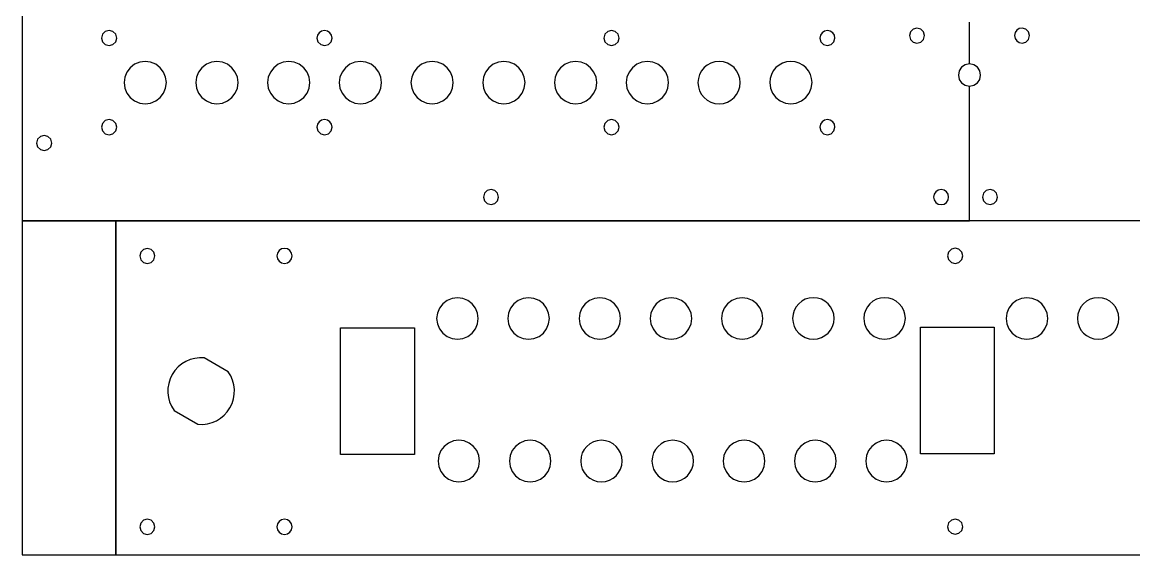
# Model space of a CAD drawing. Extents: x -508 to 508, y -20 to 420.
# Drawn here: x -500 to -183.2, y 0 to 151.8 of the extents above; entities that cross this region are included whole.
import ezdxf

# ---------------------------------------------------------------- set-up
doc = ezdxf.new("R2010")
doc.units = 0

msp = doc.modelspace()

# ---------------------------------------------------------------- linework, layer by layer
at = {"layer": 'Body (To reuse)'}
for p, q in [((-499.99837, 219.707104), (-499.99837, 95.250171)), ((-476.3129, 149.189935), (-477.103148, 148.399687)), ((-475.233401, 149.479186), (-476.3129, 149.189935)), ((-474.153903, 149.189935), (-475.233401, 149.479186)), ((-473.363655, 148.399687), (-474.153903, 149.189935)), ((-414.669358, 149.309521), (-415.35562, 148.84683)), ((-413.828979, 149.479185), (-414.669358, 149.309521)), ((-412.9886, 149.309521), (-413.828979, 149.479185)), ((-412.302337, 148.84683), (-412.9886, 149.309521)), ((-333.12058, 149.189935), (-333.910828, 148.399687)), ((-332.041082, 149.479186), (-333.12058, 149.189935)), ((-330.961583, 149.189935), (-332.041082, 149.479186)), ((-330.171335, 148.399687), (-330.961583, 149.189935)), ((-271.350038, 149.309521), (-272.036301, 148.84683)), ((-270.509659, 149.479186), (-271.350038, 149.309521)), ((-269.66928, 149.309521), (-270.509659, 149.479186)), ((-268.983018, 148.84683), (-269.66928, 149.309521)), ((-246.851843, 149.112856), (-247.144915, 148.034388)), ((-246.058802, 149.900301), (-246.851843, 149.112856)), ((-244.978286, 150.185727), (-246.058802, 149.900301)), ((-243.899819, 149.892656), (-244.978286, 150.185727)), ((-243.112374, 149.099615), (-243.899819, 149.892656)), ((-242.826947, 148.019099), (-243.112374, 149.099615)), ((-229.999711, 139.963649), (-229.999711, 151.836632)), ((-229.999621, 139.96364), (-229.999621, 151.836537)), ((-216.538283, 149.554694), (-217.000968, 148.868428)), ((-215.852024, 150.017391), (-216.538283, 149.554694)), ((-215.011646, 150.187062), (-215.852024, 150.017391)), ((-213.932145, 149.897821), (-215.011646, 150.187062)), ((-215.011646, 150.187062), (-215.011646, 150.187062)), ((-213.141891, 149.107579), (-213.932145, 149.897821)), ((-212.852631, 148.028083), (-213.141891, 149.107579)), ((-477.103148, 148.399687), (-477.392399, 147.320189)), ((-477.392399, 147.320189), (-477.103148, 146.24069)), ((-477.103148, 146.24069), (-476.3129, 145.450442)), ((-474.153903, 145.450442), (-473.363655, 146.24069)), ((-473.074404, 147.320189), (-473.363655, 148.399687)), ((-473.363655, 146.24069), (-473.074404, 147.320189)), ((-473.074404, 147.320189), (-473.074404, 147.320189)), ((-415.818311, 148.160568), (-415.987976, 147.320189)), ((-415.987976, 147.320189), (-415.698725, 146.24069)), ((-415.35562, 148.84683), (-415.818311, 148.160568)), ((-415.698725, 146.24069), (-414.908477, 145.450442)), ((-412.74948, 145.450442), (-411.959232, 146.24069)), ((-411.839646, 148.160568), (-412.302337, 148.84683)), ((-411.959232, 146.24069), (-411.669981, 147.320189)), ((-411.669981, 147.320189), (-411.839646, 148.160568)), ((-411.669981, 147.320189), (-411.669981, 147.320189)), ((-333.910828, 148.399687), (-334.200079, 147.320189)), ((-334.200079, 147.320189), (-333.910828, 146.24069)), ((-333.910828, 146.24069), (-333.12058, 145.450442)), ((-330.961583, 145.450442), (-330.171335, 146.24069)), ((-329.882084, 147.320189), (-330.171335, 148.399687)), ((-330.171335, 146.24069), (-329.882084, 147.320189)), ((-329.882084, 147.320189), (-329.882084, 147.320189)), ((-272.498992, 148.160568), (-272.668656, 147.320189)), ((-272.668656, 147.320189), (-272.379406, 146.24069)), ((-272.036301, 148.84683), (-272.498992, 148.160568)), ((-272.379406, 146.24069), (-271.589158, 145.450442)), ((-269.430161, 145.450442), (-268.639913, 146.24069)), ((-268.520327, 148.160568), (-268.983018, 148.84683)), ((-268.639913, 146.24069), (-268.350662, 147.320189)), ((-268.350662, 147.320189), (-268.520327, 148.160568)), ((-268.350662, 147.320189), (-268.350662, 147.320189)), ((-247.144915, 148.034388), (-246.859488, 146.953872)), ((-246.859488, 146.953872), (-246.072043, 146.160831)), ((-246.072043, 146.160831), (-244.993575, 145.86776)), ((-244.993575, 145.86776), (-243.913059, 146.153187)), ((-244.993575, 145.86776), (-244.993575, 145.86776)), ((-243.913059, 146.153187), (-243.120018, 146.940632)), ((-243.120018, 146.940632), (-242.826947, 148.019099)), ((-217.000968, 148.868428), (-217.170626, 148.028047)), ((-217.170626, 148.028047), (-217.000954, 147.187669)), ((-217.000954, 147.187669), (-216.538257, 146.501411)), ((-216.538257, 146.501411), (-215.851991, 146.038725)), ((-215.851991, 146.038725), (-215.01161, 145.869068)), ((-215.01161, 145.869068), (-213.932114, 146.158328)), ((-213.932114, 146.158328), (-213.141873, 146.948582)), ((-213.141873, 146.948582), (-212.852631, 148.028083)), ((-476.3129, 145.450442), (-475.233401, 145.161191)), ((-475.233401, 145.161191), (-474.153903, 145.450442)), ((-414.908477, 145.450442), (-413.828979, 145.161191)), ((-413.828979, 145.161191), (-412.74948, 145.450442)), ((-333.12058, 145.450442), (-332.041082, 145.161191)), ((-332.041082, 145.161191), (-330.961583, 145.450442)), ((-271.589158, 145.450442), (-270.509659, 145.161191)), ((-270.509659, 145.161191), (-269.430161, 145.450442)), ((-467.96266, 139.844496), (-469.221362, 138.876663)), ((-466.495142, 140.450647), (-467.96266, 139.844496)), ((-464.946414, 140.652697), (-466.495142, 140.450647)), ((-463.397687, 140.450647), (-464.946414, 140.652697)), ((-461.930168, 139.844496), (-463.397687, 140.450647)), ((-460.671467, 138.876663), (-461.930168, 139.844496)), ((-447.515686, 139.844496), (-448.774387, 138.876663)), ((-446.048167, 140.450647), (-447.515686, 139.844496)), ((-444.49944, 140.652697), (-446.048167, 140.450647)), ((-442.950713, 140.450647), (-444.49944, 140.652697)), ((-441.483194, 139.844496), (-442.950713, 140.450647)), ((-440.224493, 138.876663), (-441.483194, 139.844496)), ((-427.068712, 139.844496), (-428.327413, 138.876663)), ((-425.601193, 140.450647), (-427.068712, 139.844496)), ((-424.052466, 140.652697), (-425.601193, 140.450647)), ((-422.503738, 140.450647), (-424.052466, 140.652697)), ((-421.03622, 139.844496), (-422.503738, 140.450647)), ((-419.777518, 138.876663), (-421.03622, 139.844496)), ((-406.621738, 139.844496), (-407.880439, 138.876663)), ((-405.154219, 140.450647), (-406.621738, 139.844496)), ((-403.605492, 140.652697), (-405.154219, 140.450647)), ((-402.056764, 140.450647), (-403.605492, 140.652697)), ((-400.589245, 139.844496), (-402.056764, 140.450647)), ((-399.330544, 138.876663), (-400.589245, 139.844496)), ((-386.174763, 139.844496), (-387.433465, 138.876663)), ((-384.707245, 140.450647), (-386.174763, 139.844496)), ((-383.158517, 140.652697), (-384.707245, 140.450647)), ((-381.60979, 140.450647), (-383.158517, 140.652697)), ((-380.142271, 139.844496), (-381.60979, 140.450647)), ((-378.88357, 138.876663), (-380.142271, 139.844496)), ((-365.727789, 139.844496), (-366.98649, 138.876663)), ((-364.260271, 140.450647), (-365.727789, 139.844496)), ((-362.711543, 140.652697), (-364.260271, 140.450647)), ((-361.162816, 140.450647), (-362.711543, 140.652697)), ((-359.695297, 139.844496), (-361.162816, 140.450647)), ((-358.436596, 138.876663), (-359.695297, 139.844496)), ((-345.280815, 139.844496), (-346.539516, 138.876663)), ((-343.813296, 140.450647), (-345.280815, 139.844496)), ((-342.264569, 140.652697), (-343.813296, 140.450647)), ((-340.715841, 140.450647), (-342.264569, 140.652697)), ((-339.248323, 139.844496), (-340.715841, 140.450647)), ((-337.989621, 138.876663), (-339.248323, 139.844496)), ((-324.833841, 139.844496), (-326.092542, 138.876663)), ((-323.366322, 140.450647), (-324.833841, 139.844496)), ((-321.817595, 140.652697), (-323.366322, 140.450647)), ((-320.268867, 140.450647), (-321.817595, 140.652697)), ((-318.801348, 139.844496), (-320.268867, 140.450647)), ((-317.542647, 138.876663), (-318.801348, 139.844496)), ((-304.743444, 139.622441), (-305.636236, 138.88582)), ((-303.718738, 140.178633), (-304.743444, 139.622441)), ((-302.586378, 140.530137), (-303.718738, 140.178633)), ((-301.37062, 140.652696), (-302.586378, 140.530137)), ((-300.154863, 140.530137), (-301.37062, 140.652696)), ((-299.022502, 140.178633), (-300.154863, 140.530137)), ((-297.997797, 139.622441), (-299.022502, 140.178633)), ((-297.105004, 138.88582), (-297.997797, 139.622441)), ((-284.29647, 139.622442), (-285.189262, 138.885821)), ((-283.271764, 140.178633), (-284.29647, 139.622442)), ((-282.139404, 140.530138), (-283.271764, 140.178633)), ((-280.923646, 140.652696), (-282.139404, 140.530138)), ((-279.707889, 140.530138), (-280.923646, 140.652696)), ((-278.575528, 140.178633), (-279.707889, 140.530138)), ((-277.550822, 139.622442), (-278.575528, 140.178633)), ((-276.65803, 138.885821), (-277.550822, 139.622442)), ((-231.235563, 139.714142), (-232.244772, 139.033714)), ((-229.999711, 139.963649), (-231.235563, 139.714142)), ((-228.76386, 139.714142), (-229.999711, 139.963649)), ((-227.75465, 139.033714), (-228.76386, 139.714142)), ((-470.170706, 137.636451), (-470.770089, 136.194188)), ((-469.221362, 138.876663), (-470.170706, 137.636451)), ((-459.722123, 137.636451), (-460.671467, 138.876663)), ((-459.122739, 136.194188), (-459.722123, 137.636451)), ((-449.723732, 137.636451), (-450.323115, 136.194188)), ((-448.774387, 138.876663), (-449.723732, 137.636451)), ((-439.275148, 137.636451), (-440.224493, 138.876663)), ((-438.675765, 136.194188), (-439.275148, 137.636451)), ((-429.276757, 137.636451), (-429.876141, 136.194188)), ((-428.327413, 138.876663), (-429.276757, 137.636451)), ((-418.828174, 137.636451), (-419.777518, 138.876663)), ((-418.228791, 136.194188), (-418.828174, 137.636451)), ((-408.829783, 137.636451), (-409.429166, 136.194188)), ((-407.880439, 138.876663), (-408.829783, 137.636451)), ((-398.3812, 137.636451), (-399.330544, 138.876663)), ((-397.781817, 136.194188), (-398.3812, 137.636451)), ((-388.382809, 137.636451), (-388.982192, 136.194188)), ((-387.433465, 138.876663), (-388.382809, 137.636451)), ((-377.934226, 137.636451), (-378.88357, 138.876663)), ((-377.334842, 136.194188), (-377.934226, 137.636451)), ((-367.935835, 137.636451), (-368.535218, 136.194188)), ((-366.98649, 138.876663), (-367.935835, 137.636451)), ((-357.487251, 137.636451), (-358.436596, 138.876663)), ((-356.887868, 136.194188), (-357.487251, 137.636451)), ((-347.48886, 137.636451), (-348.088244, 136.194188)), ((-346.539516, 138.876663), (-347.48886, 137.636451)), ((-337.040277, 137.636451), (-337.989621, 138.876663)), ((-336.440894, 136.194188), (-337.040277, 137.636451)), ((-327.041886, 137.636451), (-327.641269, 136.194188)), ((-326.092542, 138.876663), (-327.041886, 137.636451)), ((-316.593303, 137.636451), (-317.542647, 138.876663)), ((-315.99392, 136.194188), (-316.593303, 137.636451)), ((-306.929049, 136.968323), (-307.280554, 135.835962)), ((-306.372858, 137.993028), (-306.929049, 136.968323)), ((-305.636236, 138.88582), (-306.372858, 137.993028)), ((-296.368383, 137.993028), (-297.105004, 138.88582)), ((-295.812191, 136.968323), (-296.368383, 137.993028)), ((-295.460687, 135.835962), (-295.812191, 136.968323)), ((-286.482075, 136.968323), (-286.83358, 135.835962)), ((-285.925883, 137.993028), (-286.482075, 136.968323)), ((-285.189262, 138.885821), (-285.925883, 137.993028)), ((-275.921409, 137.993028), (-276.65803, 138.885821)), ((-275.365217, 136.968323), (-275.921409, 137.993028)), ((-275.013713, 135.835962), (-275.365217, 136.968323)), ((-232.9252, 138.024504), (-233.174707, 136.788653)), ((-233.174707, 136.788653), (-232.9252, 135.552801)), ((-232.244772, 139.033714), (-232.9252, 138.024504)), ((-227.074223, 138.024504), (-227.75465, 139.033714)), ((-226.824716, 136.788653), (-227.074223, 138.024504)), ((-227.074223, 135.552801), (-226.824716, 136.788653)), ((-470.770089, 136.194188), (-470.978907, 134.620205)), ((-470.978907, 134.620205), (-470.770089, 133.046221)), ((-458.913922, 134.620205), (-459.122739, 136.194188)), ((-459.122739, 133.046221), (-458.913922, 134.620205)), ((-458.913922, 134.620205), (-458.913922, 134.620205)), ((-450.323115, 136.194188), (-450.531932, 134.620205)), ((-450.531932, 134.620205), (-450.323115, 133.046221)), ((-438.466948, 134.620205), (-438.675765, 136.194188)), ((-438.675765, 133.046221), (-438.466948, 134.620205)), ((-438.466948, 134.620205), (-438.466948, 134.620205)), ((-429.876141, 136.194188), (-430.084958, 134.620205)), ((-430.084958, 134.620205), (-429.876141, 133.046221)), ((-418.019973, 134.620205), (-418.228791, 136.194188)), ((-418.228791, 133.046221), (-418.019973, 134.620205)), ((-418.019973, 134.620205), (-418.019973, 134.620205)), ((-409.429166, 136.194188), (-409.637984, 134.620205)), ((-409.637984, 134.620205), (-409.429166, 133.046221)), ((-397.572999, 134.620205), (-397.781817, 136.194188)), ((-397.781817, 133.046221), (-397.572999, 134.620205)), ((-397.572999, 134.620205), (-397.572999, 134.620205)), ((-388.982192, 136.194188), (-389.19101, 134.620205)), ((-389.19101, 134.620205), (-388.982192, 133.046221)), ((-377.126025, 134.620205), (-377.334842, 136.194188)), ((-377.334842, 133.046221), (-377.126025, 134.620205)), ((-377.126025, 134.620205), (-377.126025, 134.620205)), ((-368.535218, 136.194188), (-368.744035, 134.620205)), ((-368.744035, 134.620205), (-368.535218, 133.046221)), ((-356.679051, 134.620205), (-356.887868, 136.194188)), ((-356.887868, 133.046221), (-356.679051, 134.620205)), ((-356.679051, 134.620205), (-356.679051, 134.620205)), ((-348.088244, 136.194188), (-348.297061, 134.620205)), ((-348.297061, 134.620205), (-348.088244, 133.046221)), ((-336.232076, 134.620205), (-336.440894, 136.194188)), ((-336.440894, 133.046221), (-336.232076, 134.620205)), ((-336.232076, 134.620205), (-336.232076, 134.620205)), ((-327.641269, 136.194188), (-327.850087, 134.620205)), ((-327.850087, 134.620205), (-327.641269, 133.046221)), ((-315.785102, 134.620205), (-315.99392, 136.194188)), ((-315.99392, 133.046221), (-315.785102, 134.620205)), ((-315.785102, 134.620205), (-315.785102, 134.620205)), ((-307.280554, 135.835962), (-307.403113, 134.620205)), ((-307.403113, 134.620205), (-307.280554, 133.404447)), ((-307.280554, 133.404447), (-306.929049, 132.272087)), ((-295.812191, 132.272087), (-295.460687, 133.404447)), ((-295.338128, 134.620205), (-295.460687, 135.835962)), ((-295.460687, 133.404447), (-295.338128, 134.620205)), ((-295.338128, 134.620205), (-295.338128, 134.620205)), ((-286.83358, 135.835962), (-286.956138, 134.620205)), ((-286.956138, 134.620205), (-286.747321, 133.046221)), ((-275.099971, 133.046221), (-274.891154, 134.620205)), ((-274.891154, 134.620205), (-275.013713, 135.835962)), ((-274.891154, 134.620205), (-274.891154, 134.620205)), ((-232.9252, 135.552801), (-232.244772, 134.543592)), ((-232.244772, 134.543592), (-231.235563, 133.863164)), ((-231.235563, 133.863164), (-229.999711, 133.613657)), ((-229.999711, 133.613657), (-228.76386, 133.863164)), ((-229.999711, 95.250251), (-229.999711, 133.613657)), ((-229.999621, 95.250171), (-229.999621, 133.613648)), ((-228.76386, 133.863164), (-227.75465, 134.543592)), ((-227.75465, 134.543592), (-227.074223, 135.552801)), ((-470.770089, 133.046221), (-470.170706, 131.603958)), ((-470.170706, 131.603958), (-469.221362, 130.363746)), ((-469.221362, 130.363746), (-467.96266, 129.395913)), ((-461.930168, 129.395913), (-460.671467, 130.363746)), ((-460.671467, 130.363746), (-459.722123, 131.603958)), ((-459.722123, 131.603958), (-459.122739, 133.046221)), ((-450.323115, 133.046221), (-449.723732, 131.603958)), ((-449.723732, 131.603958), (-448.774387, 130.363746)), ((-448.774387, 130.363746), (-447.515686, 129.395913)), ((-441.483194, 129.395913), (-440.224493, 130.363746)), ((-440.224493, 130.363746), (-439.275148, 131.603958)), ((-439.275148, 131.603958), (-438.675765, 133.046221)), ((-429.876141, 133.046221), (-429.276757, 131.603958)), ((-429.276757, 131.603958), (-428.327413, 130.363746)), ((-428.327413, 130.363746), (-427.068712, 129.395913)), ((-421.03622, 129.395913), (-419.777518, 130.363746)), ((-419.777518, 130.363746), (-418.828174, 131.603958)), ((-418.828174, 131.603958), (-418.228791, 133.046221)), ((-409.429166, 133.046221), (-408.829783, 131.603958)), ((-408.829783, 131.603958), (-407.880439, 130.363746)), ((-407.880439, 130.363746), (-406.621738, 129.395913)), ((-400.589245, 129.395913), (-399.330544, 130.363746)), ((-399.330544, 130.363746), (-398.3812, 131.603958)), ((-398.3812, 131.603958), (-397.781817, 133.046221)), ((-388.982192, 133.046221), (-388.382809, 131.603958)), ((-388.382809, 131.603958), (-387.433465, 130.363746)), ((-387.433465, 130.363746), (-386.174763, 129.395913)), ((-380.142271, 129.395913), (-378.88357, 130.363746)), ((-378.88357, 130.363746), (-377.934226, 131.603958)), ((-377.934226, 131.603958), (-377.334842, 133.046221)), ((-368.535218, 133.046221), (-367.935835, 131.603958)), ((-367.935835, 131.603958), (-366.98649, 130.363746)), ((-366.98649, 130.363746), (-365.727789, 129.395913)), ((-359.695297, 129.395913), (-358.436596, 130.363746)), ((-358.436596, 130.363746), (-357.487251, 131.603958)), ((-357.487251, 131.603958), (-356.887868, 133.046221)), ((-348.088244, 133.046221), (-347.48886, 131.603958)), ((-347.48886, 131.603958), (-346.539516, 130.363746)), ((-346.539516, 130.363746), (-345.280815, 129.395913)), ((-339.248323, 129.395913), (-337.989621, 130.363746)), ((-337.989621, 130.363746), (-337.040277, 131.603958)), ((-337.040277, 131.603958), (-336.440894, 133.046221)), ((-327.641269, 133.046221), (-327.041886, 131.603958)), ((-327.041886, 131.603958), (-326.092542, 130.363746)), ((-326.092542, 130.363746), (-324.833841, 129.395913)), ((-318.801348, 129.395913), (-317.542647, 130.363746)), ((-317.542647, 130.363746), (-316.593303, 131.603958)), ((-316.593303, 131.603958), (-315.99392, 133.046221)), ((-306.929049, 132.272087), (-306.372858, 131.247381)), ((-306.372858, 131.247381), (-305.636236, 130.354589)), ((-305.636236, 130.354589), (-304.743444, 129.617968)), ((-297.997797, 129.617968), (-297.105004, 130.354589)), ((-297.105004, 130.354589), (-296.368383, 131.247381)), ((-296.368383, 131.247381), (-295.812191, 132.272087)), ((-286.747321, 133.046221), (-286.147938, 131.603958)), ((-286.147938, 131.603958), (-285.198593, 130.363746)), ((-285.198593, 130.363746), (-283.939892, 129.395913)), ((-277.9074, 129.395913), (-276.648699, 130.363746)), ((-276.648699, 130.363746), (-275.699354, 131.603958)), ((-275.699354, 131.603958), (-275.099971, 133.046221)), ((-467.96266, 129.395913), (-466.495142, 128.789762)), ((-466.495142, 128.789762), (-464.946414, 128.587712)), ((-464.946414, 128.587712), (-463.397687, 128.789762)), ((-463.397687, 128.789762), (-461.930168, 129.395913)), ((-447.515686, 129.395913), (-446.048167, 128.789762)), ((-446.048167, 128.789762), (-444.49944, 128.587712)), ((-444.49944, 128.587712), (-442.950713, 128.789762)), ((-442.950713, 128.789762), (-441.483194, 129.395913)), ((-427.068712, 129.395913), (-425.601193, 128.789762)), ((-425.601193, 128.789762), (-424.052466, 128.587712)), ((-424.052466, 128.587712), (-422.503738, 128.789762)), ((-422.503738, 128.789762), (-421.03622, 129.395913)), ((-406.621738, 129.395913), (-405.154219, 128.789762)), ((-405.154219, 128.789762), (-403.605492, 128.587712)), ((-403.605492, 128.587712), (-402.056764, 128.789762)), ((-402.056764, 128.789762), (-400.589245, 129.395913)), ((-386.174763, 129.395913), (-384.707245, 128.789762)), ((-384.707245, 128.789762), (-383.158517, 128.587712)), ((-383.158517, 128.587712), (-381.60979, 128.789762)), ((-381.60979, 128.789762), (-380.142271, 129.395913)), ((-365.727789, 129.395913), (-364.260271, 128.789762)), ((-364.260271, 128.789762), (-362.711543, 128.587712)), ((-362.711543, 128.587712), (-361.162816, 128.789762)), ((-361.162816, 128.789762), (-359.695297, 129.395913)), ((-345.280815, 129.395913), (-343.813296, 128.789762)), ((-343.813296, 128.789762), (-342.264569, 128.587712)), ((-342.264569, 128.587712), (-340.715841, 128.789762)), ((-340.715841, 128.789762), (-339.248323, 129.395913)), ((-324.833841, 129.395913), (-323.366322, 128.789762)), ((-323.366322, 128.789762), (-321.817595, 128.587712)), ((-321.817595, 128.587712), (-320.268867, 128.789762)), ((-320.268867, 128.789762), (-318.801348, 129.395913)), ((-304.743444, 129.617968), (-303.718738, 129.061776)), ((-303.718738, 129.061776), (-302.586378, 128.710272)), ((-302.586378, 128.710272), (-301.37062, 128.587713)), ((-301.37062, 128.587713), (-300.154863, 128.710272)), ((-300.154863, 128.710272), (-299.022502, 129.061776)), ((-299.022502, 129.061776), (-297.997797, 129.617968)), ((-283.939892, 129.395913), (-282.472374, 128.789762)), ((-282.472374, 128.789762), (-280.923646, 128.587712)), ((-280.923646, 128.587712), (-279.374919, 128.789762)), ((-279.374919, 128.789762), (-277.9074, 129.395913)), ((-476.3129, 123.789967), (-477.103148, 122.999719)), ((-475.233401, 124.079218), (-476.3129, 123.789967)), ((-474.153903, 123.789967), (-475.233401, 124.079218)), ((-473.363655, 122.999719), (-474.153903, 123.789967)), ((-414.669358, 123.909553), (-415.35562, 123.446862)), ((-413.828979, 124.079217), (-414.669358, 123.909553)), ((-412.9886, 123.909553), (-413.828979, 124.079217)), ((-412.302337, 123.446862), (-412.9886, 123.909553)), ((-333.12058, 123.789967), (-333.910828, 122.999719)), ((-332.041082, 124.079218), (-333.12058, 123.789967)), ((-330.961583, 123.789967), (-332.041082, 124.079218)), ((-330.171335, 122.999719), (-330.961583, 123.789967)), ((-271.350038, 123.909553), (-272.036301, 123.446862)), ((-270.509659, 124.079218), (-271.350038, 123.909553)), ((-269.66928, 123.909553), (-270.509659, 124.079218)), ((-268.983018, 123.446862), (-269.66928, 123.909553)), ((-477.103148, 122.999719), (-477.392399, 121.920221)), ((-477.392399, 121.920221), (-477.103148, 120.840722)), ((-477.103148, 120.840722), (-476.3129, 120.050474)), ((-474.153903, 120.050474), (-473.363655, 120.840722)), ((-473.074404, 121.920221), (-473.363655, 122.999719)), ((-473.363655, 120.840722), (-473.074404, 121.920221)), ((-473.074404, 121.920221), (-473.074404, 121.920221)), ((-415.818311, 122.7606), (-415.987976, 121.920221)), ((-415.987976, 121.920221), (-415.698725, 120.840722)), ((-415.35562, 123.446862), (-415.818311, 122.7606)), ((-415.698725, 120.840722), (-414.908477, 120.050474)), ((-412.74948, 120.050474), (-411.959232, 120.840722)), ((-411.839646, 122.7606), (-412.302337, 123.446862)), ((-411.959232, 120.840722), (-411.669981, 121.920221)), ((-411.669981, 121.920221), (-411.839646, 122.7606)), ((-411.669981, 121.920221), (-411.669981, 121.920221)), ((-333.910828, 122.999719), (-334.200079, 121.920221)), ((-334.200079, 121.920221), (-333.910828, 120.840722)), ((-333.910828, 120.840722), (-333.12058, 120.050474)), ((-330.961583, 120.050474), (-330.171335, 120.840722)), ((-329.882084, 121.920221), (-330.171335, 122.999719)), ((-330.171335, 120.840722), (-329.882084, 121.920221)), ((-329.882084, 121.920221), (-329.882084, 121.920221)), ((-272.498992, 122.7606), (-272.668656, 121.920221)), ((-272.668656, 121.920221), (-272.379406, 120.840722)), ((-272.036301, 123.446862), (-272.498992, 122.7606)), ((-272.379406, 120.840722), (-271.589158, 120.050474)), ((-269.430161, 120.050474), (-268.639913, 120.840722)), ((-268.520327, 122.7606), (-268.983018, 123.446862)), ((-268.639913, 120.840722), (-268.350662, 121.920221)), ((-268.350662, 121.920221), (-268.520327, 122.7606)), ((-268.350662, 121.920221), (-268.350662, 121.920221)), ((-495.609023, 118.459247), (-495.898274, 117.379748)), ((-495.898274, 117.379748), (-495.609023, 116.30025)), ((-494.818775, 119.249495), (-495.609023, 118.459247)), ((-493.739276, 119.538746), (-494.818775, 119.249495)), ((-492.659778, 119.249495), (-493.739276, 119.538746)), ((-491.86953, 118.459247), (-492.659778, 119.249495)), ((-491.580279, 117.379748), (-491.86953, 118.459247)), ((-491.86953, 116.30025), (-491.580279, 117.379748)), ((-491.580279, 117.379748), (-491.580279, 117.379748)), ((-476.3129, 120.050474), (-475.233401, 119.761223)), ((-475.233401, 119.761223), (-474.153903, 120.050474)), ((-414.908477, 120.050474), (-413.828979, 119.761223)), ((-413.828979, 119.761223), (-412.74948, 120.050474)), ((-333.12058, 120.050474), (-332.041082, 119.761223)), ((-332.041082, 119.761223), (-330.961583, 120.050474)), ((-271.589158, 120.050474), (-270.509659, 119.761223)), ((-270.509659, 119.761223), (-269.430161, 120.050474)), ((-495.609023, 116.30025), (-494.818775, 115.510002)), ((-494.818775, 115.510002), (-493.739276, 115.220751)), ((-493.739276, 115.220751), (-492.659778, 115.510002)), ((-492.659778, 115.510002), (-491.86953, 116.30025)), ((-368.242089, 103.078433), (-368.53134, 101.998934)), ((-368.53134, 101.998934), (-368.242089, 100.919436)), ((-367.451841, 103.868681), (-368.242089, 103.078433)), ((-366.372342, 104.157932), (-367.451841, 103.868681)), ((-365.292844, 103.868681), (-366.372342, 104.157932)), ((-364.502596, 103.078433), (-365.292844, 103.868681)), ((-364.213345, 101.998934), (-364.502596, 103.078433)), ((-364.502596, 100.919436), (-364.213345, 101.998934)), ((-364.213345, 101.998934), (-364.213345, 101.998934)), ((-240.091836, 102.839313), (-240.261501, 101.998934)), ((-240.261501, 101.998934), (-240.091836, 101.158555)), ((-239.629145, 103.525576), (-240.091836, 102.839313)), ((-238.942883, 103.988267), (-239.629145, 103.525576)), ((-238.102504, 104.157931), (-238.942883, 103.988267)), ((-237.262125, 103.988267), (-238.102504, 104.157931)), ((-236.575862, 103.525576), (-237.262125, 103.988267)), ((-236.113171, 102.839313), (-236.575862, 103.525576)), ((-235.943507, 101.998934), (-236.113171, 102.839313)), ((-236.113171, 101.158555), (-235.943507, 101.998934)), ((-235.943507, 101.998934), (-235.943507, 101.998934)), ((-226.002268, 103.078433), (-226.291519, 101.998934)), ((-226.291519, 101.998934), (-226.002268, 100.919436)), ((-225.21202, 103.868681), (-226.002268, 103.078433)), ((-224.132521, 104.157932), (-225.21202, 103.868681)), ((-223.053023, 103.868681), (-224.132521, 104.157932)), ((-222.262775, 103.078433), (-223.053023, 103.868681)), ((-221.973524, 101.998934), (-222.262775, 103.078433)), ((-222.262775, 100.919436), (-221.973524, 101.998934)), ((-221.973524, 101.998934), (-221.973524, 101.998934)), ((-368.242089, 100.919436), (-367.451841, 100.129188)), ((-367.451841, 100.129188), (-366.372342, 99.839937)), ((-366.372342, 99.839937), (-365.292844, 100.129188)), ((-365.292844, 100.129188), (-364.502596, 100.919436)), ((-240.091836, 101.158555), (-239.629145, 100.472293)), ((-239.629145, 100.472293), (-238.942883, 100.009602)), ((-238.942883, 100.009602), (-238.102504, 99.839937)), ((-238.102504, 99.839937), (-237.262125, 100.009602)), ((-237.262125, 100.009602), (-236.575862, 100.472293)), ((-236.575862, 100.472293), (-236.113171, 101.158555)), ((-226.002268, 100.919436), (-225.21202, 100.129188)), ((-225.21202, 100.129188), (-224.132521, 99.839937)), ((-224.132521, 99.839937), (-223.053023, 100.129188)), ((-223.053023, 100.129188), (-222.262775, 100.919436)), ((-473.329405, 95.250251), (-499.999371, 95.250251)), ((-499.999371, 95.250251), (-499.999371, 0.000371)), ((-499.99837, 95.250171), (-229.999621, 95.250171)), ((-130.429837, 95.250251), (-473.329405, 95.250251)), ((-473.329405, 95.250251), (-473.329405, 0.000371)), ((-473.329405, 0.000371), (-473.329405, 95.250251)), ((-473.329405, 95.250251), (-473.329405, 95.250251)), ((4.420033, 95.250251), (-229.999711, 95.250251)), ((-466.235145, 86.271079), (-466.524396, 85.191581)), ((-465.444897, 87.061327), (-466.235145, 86.271079)), ((-464.365399, 87.350578), (-465.444897, 87.061327)), ((-463.2859, 87.061327), (-464.365399, 87.350578)), ((-462.495652, 86.271079), (-463.2859, 87.061327)), ((-462.206401, 85.191581), (-462.495652, 86.271079)), ((-427.23878, 86.03196), (-427.408445, 85.191581)), ((-426.776089, 86.718222), (-427.23878, 86.03196)), ((-426.089827, 87.180913), (-426.776089, 86.718222)), ((-425.249448, 87.350578), (-426.089827, 87.180913)), ((-424.409069, 87.180913), (-425.249448, 87.350578)), ((-423.722806, 86.718222), (-424.409069, 87.180913)), ((-423.260116, 86.03196), (-423.722806, 86.718222)), ((-423.090451, 85.191581), (-423.260116, 86.03196)), ((-235.954068, 86.302754), (-236.243319, 85.223255)), ((-235.16382, 87.093002), (-235.954068, 86.302754)), ((-234.084321, 87.382252), (-235.16382, 87.093002)), ((-233.004823, 87.093002), (-234.084321, 87.382252)), ((-232.214575, 86.302754), (-233.004823, 87.093002)), ((-231.925324, 85.223255), (-232.214575, 86.302754)), ((-466.524396, 85.191581), (-466.235145, 84.112082)), ((-466.235145, 84.112082), (-465.444897, 83.321834)), ((-465.444897, 83.321834), (-464.365399, 83.032584)), ((-464.365399, 83.032584), (-463.2859, 83.321834)), ((-463.2859, 83.321834), (-462.495652, 84.112082)), ((-462.495652, 84.112082), (-462.206401, 85.191581)), ((-462.206401, 85.191581), (-462.206401, 85.191581)), ((-427.408445, 85.191581), (-427.23878, 84.351202)), ((-427.23878, 84.351202), (-426.776089, 83.664939)), ((-426.776089, 83.664939), (-426.089827, 83.202249)), ((-426.089827, 83.202249), (-425.249448, 83.032584)), ((-425.249448, 83.032584), (-424.409069, 83.202249)), ((-424.409069, 83.202249), (-423.722806, 83.664939)), ((-423.722806, 83.664939), (-423.260116, 84.351202)), ((-423.260116, 84.351202), (-423.090451, 85.191581)), ((-423.090451, 85.191581), (-423.090451, 85.191581)), ((-236.243319, 85.223255), (-235.954068, 84.143756)), ((-235.954068, 84.143756), (-235.16382, 83.353509)), ((-235.16382, 83.353509), (-234.084321, 83.064258)), ((-234.084321, 83.064258), (-233.004823, 83.353509)), ((-233.004823, 83.353509), (-232.214575, 84.143756)), ((-232.214575, 84.143756), (-231.925324, 85.223255)), ((-231.925324, 85.223255), (-231.925324, 85.223255)), ((-377.475537, 73.098656), (-378.91525, 72.50399)), ((-375.956153, 73.296878), (-377.475537, 73.098656)), ((-374.43677, 73.098656), (-375.956153, 73.296878)), ((-372.997057, 72.50399), (-374.43677, 73.098656)), ((-357.183784, 73.098656), (-358.623498, 72.50399)), ((-355.664401, 73.296878), (-357.183784, 73.098656)), ((-354.145018, 73.098656), (-355.664401, 73.296878)), ((-352.705305, 72.50399), (-354.145018, 73.098656)), ((-336.892032, 73.098656), (-338.331745, 72.50399)), ((-335.372649, 73.296878), (-336.892032, 73.098656)), ((-333.853266, 73.098656), (-335.372649, 73.296878)), ((-332.413553, 72.50399), (-333.853266, 73.098656)), ((-316.60028, 73.098656), (-318.039993, 72.50399)), ((-315.080897, 73.296878), (-316.60028, 73.098656)), ((-313.561514, 73.098656), (-315.080897, 73.296878)), ((-312.121801, 72.50399), (-313.561514, 73.098656)), ((-296.308528, 73.098656), (-297.748241, 72.50399)), ((-294.789145, 73.296878), (-296.308528, 73.098656)), ((-293.269761, 73.098656), (-294.789145, 73.296878)), ((-291.830048, 72.50399), (-293.269761, 73.098656)), ((-275.690115, 73.176641), (-276.80102, 72.831796)), ((-274.497393, 73.296877), (-275.690115, 73.176641)), ((-273.30467, 73.176641), (-274.497393, 73.296877)), ((-272.193765, 72.831796), (-273.30467, 73.176641)), ((-255.398362, 73.176641), (-256.509268, 72.831796)), ((-254.20564, 73.296877), (-255.398362, 73.176641)), ((-253.012918, 73.176641), (-254.20564, 73.296877)), ((-251.902013, 72.831796), (-253.012918, 73.176641)), ((-215.141519, 73.098656), (-216.581232, 72.50399)), ((-213.622136, 73.296878), (-215.141519, 73.098656)), ((-212.102753, 73.098656), (-213.622136, 73.296878)), ((-210.66304, 72.50399), (-212.102753, 73.098656)), ((-194.523106, 73.176641), (-195.634011, 72.831796)), ((-193.330383, 73.296877), (-194.523106, 73.176641)), ((-192.137661, 73.176641), (-193.330383, 73.296877)), ((-191.026756, 72.831796), (-192.137661, 73.176641)), ((-381.081459, 70.337781), (-381.669485, 68.922846)), ((-380.150102, 71.554495), (-381.081459, 70.337781)), ((-378.91525, 72.50399), (-380.150102, 71.554495)), ((-371.762205, 71.554495), (-372.997057, 72.50399)), ((-370.830848, 70.337781), (-371.762205, 71.554495)), ((-370.242822, 68.922846), (-370.830848, 70.337781)), ((-360.789706, 70.337781), (-361.377733, 68.922846)), ((-359.85835, 71.554495), (-360.789706, 70.337781)), ((-358.623498, 72.50399), (-359.85835, 71.554495)), ((-351.470453, 71.554495), (-352.705305, 72.50399)), ((-350.539096, 70.337781), (-351.470453, 71.554495)), ((-349.95107, 68.922846), (-350.539096, 70.337781)), ((-340.497954, 70.337781), (-341.085981, 68.922846)), ((-339.566597, 71.554495), (-340.497954, 70.337781)), ((-338.331745, 72.50399), (-339.566597, 71.554495)), ((-331.178701, 71.554495), (-332.413553, 72.50399)), ((-330.247344, 70.337781), (-331.178701, 71.554495)), ((-329.659318, 68.922846), (-330.247344, 70.337781)), ((-320.206202, 70.337781), (-320.794228, 68.922846)), ((-319.274845, 71.554495), (-320.206202, 70.337781)), ((-318.039993, 72.50399), (-319.274845, 71.554495)), ((-310.886948, 71.554495), (-312.121801, 72.50399)), ((-309.955592, 70.337781), (-310.886948, 71.554495)), ((-309.367565, 68.922846), (-309.955592, 70.337781)), ((-299.91445, 70.337781), (-300.502476, 68.922846)), ((-298.983093, 71.554495), (-299.91445, 70.337781)), ((-297.748241, 72.50399), (-298.983093, 71.554495)), ((-290.595196, 71.554495), (-291.830048, 72.50399)), ((-289.66384, 70.337781), (-290.595196, 71.554495)), ((-289.075813, 68.922846), (-289.66384, 70.337781)), ((-279.404851, 70.687603), (-279.950504, 69.682313)), ((-278.682186, 71.563479), (-279.404851, 70.687603)), ((-277.80631, 72.286143), (-278.682186, 71.563479)), ((-276.80102, 72.831796), (-277.80631, 72.286143)), ((-271.188475, 72.286143), (-272.193765, 72.831796)), ((-270.312599, 71.563479), (-271.188475, 72.286143)), ((-269.589934, 70.687603), (-270.312599, 71.563479)), ((-269.044281, 69.682313), (-269.589934, 70.687603)), ((-259.113098, 70.687603), (-259.658752, 69.682313)), ((-258.390434, 71.563479), (-259.113098, 70.687603)), ((-257.514558, 72.286143), (-258.390434, 71.563479)), ((-256.509268, 72.831796), (-257.514558, 72.286143)), ((-250.896723, 72.286143), (-251.902013, 72.831796)), ((-250.020846, 71.563479), (-250.896723, 72.286143)), ((-249.298182, 70.687603), (-250.020846, 71.563479)), ((-248.752529, 69.682313), (-249.298182, 70.687603)), ((-218.747441, 70.337781), (-219.335467, 68.922846)), ((-217.816084, 71.554495), (-218.747441, 70.337781)), ((-216.581232, 72.50399), (-217.816084, 71.554495)), ((-209.428188, 71.554495), (-210.66304, 72.50399)), ((-208.496831, 70.337781), (-209.428188, 71.554495)), ((-207.908804, 68.922846), (-208.496831, 70.337781)), ((-198.237842, 70.687603), (-198.783495, 69.682313)), ((-197.515177, 71.563479), (-198.237842, 70.687603)), ((-196.639301, 72.286143), (-197.515177, 71.563479)), ((-195.634011, 72.831796), (-196.639301, 72.286143)), ((-190.021466, 72.286143), (-191.026756, 72.831796)), ((-189.14559, 71.563479), (-190.021466, 72.286143)), ((-188.422925, 70.687603), (-189.14559, 71.563479)), ((-187.877272, 69.682313), (-188.422925, 70.687603)), ((-381.669485, 68.922846), (-381.874346, 67.378685)), ((-381.874346, 67.378685), (-381.669485, 65.834524)), ((-370.037961, 67.378685), (-370.242822, 68.922846)), ((-370.242822, 65.834524), (-370.037961, 67.378685)), ((-370.037961, 67.378685), (-370.037961, 67.378685)), ((-361.377733, 68.922846), (-361.582594, 67.378685)), ((-361.582594, 67.378685), (-361.377733, 65.834524)), ((-349.746209, 67.378685), (-349.95107, 68.922846)), ((-349.95107, 65.834524), (-349.746209, 67.378685)), ((-349.746209, 67.378685), (-349.746209, 67.378685)), ((-341.085981, 68.922846), (-341.290842, 67.378685)), ((-341.290842, 67.378685), (-341.085981, 65.834524)), ((-329.454457, 67.378685), (-329.659318, 68.922846)), ((-329.659318, 65.834524), (-329.454457, 67.378685)), ((-329.454457, 67.378685), (-329.454457, 67.378685)), ((-320.794228, 68.922846), (-320.999089, 67.378685)), ((-320.999089, 67.378685), (-320.794228, 65.834524)), ((-309.162704, 67.378685), (-309.367565, 68.922846)), ((-309.367565, 65.834524), (-309.162704, 67.378685)), ((-309.162704, 67.378685), (-309.162704, 67.378685)), ((-300.502476, 68.922846), (-300.707337, 67.378685)), ((-300.707337, 67.378685), (-300.502476, 65.834524)), ((-288.870952, 67.378685), (-289.075813, 68.922846)), ((-289.075813, 65.834524), (-288.870952, 67.378685)), ((-288.870952, 67.378685), (-288.870952, 67.378685)), ((-280.295348, 68.571407), (-280.415585, 67.378685)), ((-280.415585, 67.378685), (-280.295348, 66.185963)), ((-279.950504, 69.682313), (-280.295348, 68.571407)), ((-268.699437, 68.571407), (-269.044281, 69.682313)), ((-268.5792, 67.378685), (-268.699437, 68.571407)), ((-268.699437, 66.185963), (-268.5792, 67.378685)), ((-268.5792, 67.378685), (-268.5792, 67.378685)), ((-260.003596, 68.571407), (-260.123833, 67.378685)), ((-260.123833, 67.378685), (-259.918972, 65.834524)), ((-259.658752, 69.682313), (-260.003596, 68.571407)), ((-248.407684, 68.571407), (-248.752529, 69.682313)), ((-248.492309, 65.834524), (-248.287448, 67.378685)), ((-248.287448, 67.378685), (-248.407684, 68.571407)), ((-248.287448, 67.378685), (-248.287448, 67.378685)), ((-219.335467, 68.922846), (-219.540328, 67.378685)), ((-219.540328, 67.378685), (-219.335467, 65.834524)), ((-207.703943, 67.378685), (-207.908804, 68.922846)), ((-207.908804, 65.834524), (-207.703943, 67.378685)), ((-207.703943, 67.378685), (-207.703943, 67.378685)), ((-199.128339, 68.571407), (-199.248576, 67.378685)), ((-199.248576, 67.378685), (-199.128339, 66.185963)), ((-198.783495, 69.682313), (-199.128339, 68.571407)), ((-187.532428, 68.571407), (-187.877272, 69.682313)), ((-187.412191, 67.378685), (-187.532428, 68.571407)), ((-187.532428, 66.185963), (-187.412191, 67.378685)), ((-187.412191, 67.378685), (-187.412191, 67.378685)), ((-409.277553, 64.660689), (-388.22758, 64.660689)), ((-409.277553, 28.592735), (-409.277553, 64.660689)), ((-409.277553, 64.660689), (-409.277553, 64.660689)), ((-388.22758, 64.660689), (-388.22758, 28.592735)), ((-381.669485, 65.834524), (-381.081459, 64.419589)), ((-381.081459, 64.419589), (-380.150102, 63.202875)), ((-371.762205, 63.202875), (-370.830848, 64.419589)), ((-370.830848, 64.419589), (-370.242822, 65.834524)), ((-361.377733, 65.834524), (-360.789706, 64.419589)), ((-360.789706, 64.419589), (-359.85835, 63.202875)), ((-351.470453, 63.202875), (-350.539096, 64.419589)), ((-350.539096, 64.419589), (-349.95107, 65.834524)), ((-341.085981, 65.834524), (-340.497954, 64.419589)), ((-340.497954, 64.419589), (-339.566597, 63.202875)), ((-331.178701, 63.202875), (-330.247344, 64.419589)), ((-330.247344, 64.419589), (-329.659318, 65.834524)), ((-320.794228, 65.834524), (-320.206202, 64.419589)), ((-320.206202, 64.419589), (-319.274845, 63.202875)), ((-310.886948, 63.202875), (-309.955592, 64.419589)), ((-309.955592, 64.419589), (-309.367565, 65.834524)), ((-300.502476, 65.834524), (-299.91445, 64.419589)), ((-299.91445, 64.419589), (-298.983093, 63.202875)), ((-290.595196, 63.202875), (-289.66384, 64.419589)), ((-289.66384, 64.419589), (-289.075813, 65.834524)), ((-280.295348, 66.185963), (-279.950504, 65.075058)), ((-279.950504, 65.075058), (-279.404851, 64.069768)), ((-279.404851, 64.069768), (-278.682186, 63.193891)), ((-270.312599, 63.193891), (-269.589934, 64.069768)), ((-269.589934, 64.069768), (-269.044281, 65.075058)), ((-269.044281, 65.075058), (-268.699437, 66.185963)), ((-259.918972, 65.834524), (-259.330945, 64.419589)), ((-259.330945, 64.419589), (-258.399588, 63.202875)), ((-250.011692, 63.202875), (-249.080335, 64.419589)), ((-249.080335, 64.419589), (-248.492309, 65.834524)), ((-243.989272, 64.874064), (-222.939298, 64.874064)), ((-243.989272, 28.806109), (-243.989272, 64.874064)), ((-243.989272, 64.874064), (-243.989272, 64.874064)), ((-222.939298, 64.874064), (-222.939298, 28.806109)), ((-219.335467, 65.834524), (-218.747441, 64.419589)), ((-218.747441, 64.419589), (-217.816084, 63.202875)), ((-209.428188, 63.202875), (-208.496831, 64.419589)), ((-208.496831, 64.419589), (-207.908804, 65.834524)), ((-199.128339, 66.185963), (-198.783495, 65.075058)), ((-198.783495, 65.075058), (-198.237842, 64.069768)), ((-198.237842, 64.069768), (-197.515177, 63.193891)), ((-189.14559, 63.193891), (-188.422925, 64.069768)), ((-188.422925, 64.069768), (-187.877272, 65.075058)), ((-187.877272, 65.075058), (-187.532428, 66.185963)), ((-380.150102, 63.202875), (-378.91525, 62.25338)), ((-378.91525, 62.25338), (-377.475537, 61.658714)), ((-377.475537, 61.658714), (-375.956153, 61.460493)), ((-375.956153, 61.460493), (-374.43677, 61.658714)), ((-374.43677, 61.658714), (-372.997057, 62.25338)), ((-372.997057, 62.25338), (-371.762205, 63.202875)), ((-359.85835, 63.202875), (-358.623498, 62.25338)), ((-358.623498, 62.25338), (-357.183784, 61.658714)), ((-357.183784, 61.658714), (-355.664401, 61.460493)), ((-355.664401, 61.460493), (-354.145018, 61.658714)), ((-354.145018, 61.658714), (-352.705305, 62.25338)), ((-352.705305, 62.25338), (-351.470453, 63.202875)), ((-339.566597, 63.202875), (-338.331745, 62.25338)), ((-338.331745, 62.25338), (-336.892032, 61.658714)), ((-336.892032, 61.658714), (-335.372649, 61.460493)), ((-335.372649, 61.460493), (-333.853266, 61.658714)), ((-333.853266, 61.658714), (-332.413553, 62.25338)), ((-332.413553, 62.25338), (-331.178701, 63.202875)), ((-319.274845, 63.202875), (-318.039993, 62.25338)), ((-318.039993, 62.25338), (-316.60028, 61.658714)), ((-316.60028, 61.658714), (-315.080897, 61.460493)), ((-315.080897, 61.460493), (-313.561514, 61.658714)), ((-313.561514, 61.658714), (-312.121801, 62.25338)), ((-312.121801, 62.25338), (-310.886948, 63.202875)), ((-298.983093, 63.202875), (-297.748241, 62.25338)), ((-297.748241, 62.25338), (-296.308528, 61.658714)), ((-296.308528, 61.658714), (-294.789145, 61.460493)), ((-294.789145, 61.460493), (-293.269761, 61.658714)), ((-293.269761, 61.658714), (-291.830048, 62.25338)), ((-291.830048, 62.25338), (-290.595196, 63.202875)), ((-278.682186, 63.193891), (-277.80631, 62.471227)), ((-277.80631, 62.471227), (-276.80102, 61.925574)), ((-276.80102, 61.925574), (-275.690115, 61.58073)), ((-275.690115, 61.58073), (-274.497393, 61.460493)), ((-274.497393, 61.460493), (-273.30467, 61.58073)), ((-273.30467, 61.58073), (-272.193765, 61.925574)), ((-272.193765, 61.925574), (-271.188475, 62.471227)), ((-271.188475, 62.471227), (-270.312599, 63.193891)), ((-258.399588, 63.202875), (-257.164736, 62.25338)), ((-257.164736, 62.25338), (-255.725023, 61.658714)), ((-255.725023, 61.658714), (-254.20564, 61.460493)), ((-254.20564, 61.460493), (-252.686257, 61.658714)), ((-252.686257, 61.658714), (-251.246544, 62.25338)), ((-251.246544, 62.25338), (-250.011692, 63.202875)), ((-217.816084, 63.202875), (-216.581232, 62.25338)), ((-216.581232, 62.25338), (-215.141519, 61.658714)), ((-215.141519, 61.658714), (-213.622136, 61.460493)), ((-213.622136, 61.460493), (-212.102753, 61.658714)), ((-212.102753, 61.658714), (-210.66304, 62.25338)), ((-210.66304, 62.25338), (-209.428188, 63.202875)), ((-197.515177, 63.193891), (-196.639301, 62.471227)), ((-196.639301, 62.471227), (-195.634011, 61.925574)), ((-195.634011, 61.925574), (-194.523106, 61.58073)), ((-194.523106, 61.58073), (-193.330383, 61.460493)), ((-193.330383, 61.460493), (-192.137661, 61.58073)), ((-192.137661, 61.58073), (-191.026756, 61.925574)), ((-191.026756, 61.925574), (-190.021466, 62.471227)), ((-190.021466, 62.471227), (-189.14559, 63.193891)), ((-454.499849, 54.408154), (-455.540123, 53.554396)), ((-453.354656, 55.103503), (-454.499849, 54.408154)), ((-452.123066, 55.630913), (-453.354656, 55.103503)), ((-450.823599, 55.980859), (-452.123066, 55.630913)), ((-449.474777, 56.14381), (-450.823599, 55.980859)), ((-448.09512, 56.110239), (-449.474777, 56.14381)), ((-441.292323, 52.182643), (-448.09512, 56.110239)), ((-457.231837, 51.409764), (-457.833393, 50.167704)), ((-456.45696, 52.551757), (-457.231837, 51.409764)), ((-455.540123, 53.554396), (-456.45696, 52.551757)), ((-440.573421, 51.00461), (-441.292323, 52.182643)), ((-440.04013, 49.75502), (-440.573421, 51.00461)), ((-458.462524, 47.544598), (-458.492118, 46.205157)), ((-458.243286, 48.872381), (-458.462524, 47.544598)), ((-457.833393, 50.167704), (-458.243286, 48.872381)), ((-439.693458, 48.454676), (-440.04013, 49.75502)), ((-439.534414, 47.124383), (-439.693458, 48.454676)), ((-458.492118, 46.205157), (-458.333074, 44.874864)), ((-458.333074, 44.874864), (-457.986402, 43.57452)), ((-440.193139, 43.161836), (-439.783246, 44.457159)), ((-439.783246, 44.457159), (-439.564008, 45.784942)), ((-439.564008, 45.784942), (-439.534414, 47.124383)), ((-457.986402, 43.57452), (-457.453111, 42.32493)), ((-457.453111, 42.32493), (-456.734209, 41.146898)), ((-441.569573, 40.777783), (-440.794695, 41.919776)), ((-440.794695, 41.919776), (-440.193139, 43.161836)), ((-456.734209, 41.146898), (-449.931413, 37.219301)), ((-445.903466, 37.698627), (-444.671877, 38.226037)), ((-444.671877, 38.226037), (-443.526684, 38.921386)), ((-443.526684, 38.921386), (-442.486409, 39.775144)), ((-442.486409, 39.775144), (-441.569573, 40.777783)), ((-449.931413, 37.219301), (-448.551755, 37.18573)), ((-449.931413, 37.219301), (-449.931413, 37.219301)), ((-448.551755, 37.18573), (-447.202933, 37.348681)), ((-447.202933, 37.348681), (-445.903466, 37.698627)), ((-378.507725, 31.8503), (-379.742578, 30.900805)), ((-377.068012, 32.444966), (-378.507725, 31.8503)), ((-375.548629, 32.643188), (-377.068012, 32.444966)), ((-374.029246, 32.444966), (-375.548629, 32.643188)), ((-372.589533, 31.8503), (-374.029246, 32.444966)), ((-371.354681, 30.900805), (-372.589533, 31.8503)), ((-358.187751, 31.8503), (-359.422603, 30.900805)), ((-356.748038, 32.444966), (-358.187751, 31.8503)), ((-355.228655, 32.643188), (-356.748038, 32.444966)), ((-353.709272, 32.444966), (-355.228655, 32.643188)), ((-352.269559, 31.8503), (-353.709272, 32.444966)), ((-351.034706, 30.900805), (-352.269559, 31.8503)), ((-337.212308, 32.178106), (-338.217598, 31.632453)), ((-336.101403, 32.52295), (-337.212308, 32.178106)), ((-334.90868, 32.643187), (-336.101403, 32.52295)), ((-333.715958, 32.52295), (-334.90868, 32.643187)), ((-332.605053, 32.178106), (-333.715958, 32.52295)), ((-331.599763, 31.632453), (-332.605053, 32.178106)), ((-316.892333, 32.178106), (-317.897623, 31.632453)), ((-315.781428, 32.52295), (-316.892333, 32.178106)), ((-314.588706, 32.643187), (-315.781428, 32.52295)), ((-313.395984, 32.52295), (-314.588706, 32.643187)), ((-312.285079, 32.178106), (-313.395984, 32.52295)), ((-311.279788, 31.632453), (-312.285079, 32.178106)), ((-297.227828, 31.8503), (-298.46268, 30.900805)), ((-295.788115, 32.444966), (-297.227828, 31.8503)), ((-294.268732, 32.643188), (-295.788115, 32.444966)), ((-292.749348, 32.444966), (-294.268732, 32.643188)), ((-291.309635, 31.8503), (-292.749348, 32.444966)), ((-290.074783, 30.900805), (-291.309635, 31.8503)), ((-276.907853, 31.8503), (-278.142706, 30.900805)), ((-275.46814, 32.444966), (-276.907853, 31.8503)), ((-273.948757, 32.643188), (-275.46814, 32.444966)), ((-272.429374, 32.444966), (-273.948757, 32.643188)), ((-270.989661, 31.8503), (-272.429374, 32.444966)), ((-269.754809, 30.900805), (-270.989661, 31.8503)), ((-256.587879, 31.8503), (-257.822731, 30.900805)), ((-255.148166, 32.444966), (-256.587879, 31.8503)), ((-253.628783, 32.643188), (-255.148166, 32.444966)), ((-252.1094, 32.444966), (-253.628783, 32.643188)), ((-250.669687, 31.8503), (-252.1094, 32.444966)), ((-249.434834, 30.900805), (-250.669687, 31.8503)), ((-388.22758, 28.592735), (-409.277553, 28.592735)), ((-380.673934, 29.684092), (-381.261961, 28.269156)), ((-379.742578, 30.900805), (-380.673934, 29.684092)), ((-370.423324, 29.684092), (-371.354681, 30.900805)), ((-369.835298, 28.269156), (-370.423324, 29.684092)), ((-360.35396, 29.684092), (-360.941986, 28.269156)), ((-359.422603, 30.900805), (-360.35396, 29.684092)), ((-350.10335, 29.684092), (-351.034706, 30.900805)), ((-349.515323, 28.269156), (-350.10335, 29.684092)), ((-340.361792, 29.028623), (-340.706636, 27.917717)), ((-339.816138, 30.033913), (-340.361792, 29.028623)), ((-339.093474, 30.909789), (-339.816138, 30.033913)), ((-338.217598, 31.632453), (-339.093474, 30.909789)), ((-330.723887, 30.909789), (-331.599763, 31.632453)), ((-330.001222, 30.033913), (-330.723887, 30.909789)), ((-329.455569, 29.028623), (-330.001222, 30.033913)), ((-329.110725, 27.917717), (-329.455569, 29.028623)), ((-320.041817, 29.028623), (-320.386662, 27.917717)), ((-319.496164, 30.033913), (-320.041817, 29.028623)), ((-318.7735, 30.909789), (-319.496164, 30.033913)), ((-317.897623, 31.632453), (-318.7735, 30.909789)), ((-310.403912, 30.909789), (-311.279788, 31.632453)), ((-309.681248, 30.033913), (-310.403912, 30.909789)), ((-309.135595, 29.028623), (-309.681248, 30.033913)), ((-308.79075, 27.917717), (-309.135595, 29.028623)), ((-299.394037, 29.684092), (-299.982063, 28.269156)), ((-298.46268, 30.900805), (-299.394037, 29.684092)), ((-289.143427, 29.684092), (-290.074783, 30.900805)), ((-288.5554, 28.269156), (-289.143427, 29.684092)), ((-279.074062, 29.684092), (-279.662089, 28.269156)), ((-278.142706, 30.900805), (-279.074062, 29.684092)), ((-268.823452, 29.684092), (-269.754809, 30.900805)), ((-268.235426, 28.269156), (-268.823452, 29.684092)), ((-258.754088, 29.684092), (-259.342114, 28.269156)), ((-257.822731, 30.900805), (-258.754088, 29.684092)), ((-248.503478, 29.684092), (-249.434834, 30.900805)), ((-247.915451, 28.269156), (-248.503478, 29.684092)), ((-222.939298, 28.806109), (-243.989272, 28.806109)), ((-381.261961, 28.269156), (-381.466822, 26.724995)), ((-381.466822, 26.724995), (-381.261961, 25.180834)), ((-369.630437, 26.724995), (-369.835298, 28.269156)), ((-369.835298, 25.180834), (-369.630437, 26.724995)), ((-369.630437, 26.724995), (-369.630437, 26.724995)), ((-360.941986, 28.269156), (-361.146847, 26.724995)), ((-361.146847, 26.724995), (-360.941986, 25.180834)), ((-349.310462, 26.724995), (-349.515323, 28.269156)), ((-349.515323, 25.180834), (-349.310462, 26.724995)), ((-349.310462, 26.724995), (-349.310462, 26.724995)), ((-340.706636, 27.917717), (-340.826873, 26.724995)), ((-340.826873, 26.724995), (-340.706636, 25.532273)), ((-340.706636, 25.532273), (-340.361792, 24.421368)), ((-329.455569, 24.421368), (-329.110725, 25.532273)), ((-328.990488, 26.724995), (-329.110725, 27.917717)), ((-329.110725, 25.532273), (-328.990488, 26.724995)), ((-328.990488, 26.724995), (-328.990488, 26.724995)), ((-320.386662, 27.917717), (-320.506899, 26.724995)), ((-320.506899, 26.724995), (-320.386662, 25.532273)), ((-320.386662, 25.532273), (-320.041817, 24.421368)), ((-309.135595, 24.421368), (-308.79075, 25.532273)), ((-308.670513, 26.724995), (-308.79075, 27.917717)), ((-308.79075, 25.532273), (-308.670513, 26.724995)), ((-308.670513, 26.724995), (-308.670513, 26.724995)), ((-299.982063, 28.269156), (-300.186924, 26.724995)), ((-300.186924, 26.724995), (-299.982063, 25.180834)), ((-288.350539, 26.724995), (-288.5554, 28.269156)), ((-288.5554, 25.180834), (-288.350539, 26.724995)), ((-288.350539, 26.724995), (-288.350539, 26.724995)), ((-279.662089, 28.269156), (-279.86695, 26.724995)), ((-279.86695, 26.724995), (-279.662089, 25.180834)), ((-268.030565, 26.724995), (-268.235426, 28.269156)), ((-268.235426, 25.180834), (-268.030565, 26.724995)), ((-268.030565, 26.724995), (-268.030565, 26.724995)), ((-259.342114, 28.269156), (-259.546975, 26.724995)), ((-259.546975, 26.724995), (-259.342114, 25.180834)), ((-247.71059, 26.724995), (-247.915451, 28.269156)), ((-247.915451, 25.180834), (-247.71059, 26.724995)), ((-247.71059, 26.724995), (-247.71059, 26.724995)), ((-381.261961, 25.180834), (-380.673934, 23.765899)), ((-380.673934, 23.765899), (-379.742578, 22.549185)), ((-379.742578, 22.549185), (-378.507725, 21.59969)), ((-372.589533, 21.59969), (-371.354681, 22.549185)), ((-371.354681, 22.549185), (-370.423324, 23.765899)), ((-370.423324, 23.765899), (-369.835298, 25.180834)), ((-360.941986, 25.180834), (-360.35396, 23.765899)), ((-360.35396, 23.765899), (-359.422603, 22.549185)), ((-359.422603, 22.549185), (-358.187751, 21.59969)), ((-352.269559, 21.59969), (-351.034706, 22.549185)), ((-351.034706, 22.549185), (-350.10335, 23.765899)), ((-350.10335, 23.765899), (-349.515323, 25.180834)), ((-340.361792, 24.421368), (-339.816138, 23.416078)), ((-339.816138, 23.416078), (-339.093474, 22.540202)), ((-339.093474, 22.540202), (-338.217598, 21.817538)), ((-331.599763, 21.817538), (-330.723887, 22.540202)), ((-330.723887, 22.540202), (-330.001222, 23.416078)), ((-330.001222, 23.416078), (-329.455569, 24.421368)), ((-320.041817, 24.421368), (-319.496164, 23.416078)), ((-319.496164, 23.416078), (-318.7735, 22.540202)), ((-318.7735, 22.540202), (-317.897623, 21.817538)), ((-311.279788, 21.817538), (-310.403912, 22.540202)), ((-310.403912, 22.540202), (-309.681248, 23.416078)), ((-309.681248, 23.416078), (-309.135595, 24.421368)), ((-299.982063, 25.180834), (-299.394037, 23.765899)), ((-299.394037, 23.765899), (-298.46268, 22.549185)), ((-298.46268, 22.549185), (-297.227828, 21.59969)), ((-291.309635, 21.59969), (-290.074783, 22.549185)), ((-290.074783, 22.549185), (-289.143427, 23.765899)), ((-289.143427, 23.765899), (-288.5554, 25.180834)), ((-279.662089, 25.180834), (-279.074062, 23.765899)), ((-279.074062, 23.765899), (-278.142706, 22.549185)), ((-278.142706, 22.549185), (-276.907853, 21.59969)), ((-270.989661, 21.59969), (-269.754809, 22.549185)), ((-269.754809, 22.549185), (-268.823452, 23.765899)), ((-268.823452, 23.765899), (-268.235426, 25.180834)), ((-259.342114, 25.180834), (-258.754088, 23.765899)), ((-258.754088, 23.765899), (-257.822731, 22.549185)), ((-257.822731, 22.549185), (-256.587879, 21.59969)), ((-250.669687, 21.59969), (-249.434834, 22.549185)), ((-249.434834, 22.549185), (-248.503478, 23.765899)), ((-248.503478, 23.765899), (-247.915451, 25.180834)), ((-378.507725, 21.59969), (-377.068012, 21.005025)), ((-377.068012, 21.005025), (-375.548629, 20.806803)), ((-375.548629, 20.806803), (-374.029246, 21.005025)), ((-374.029246, 21.005025), (-372.589533, 21.59969)), ((-358.187751, 21.59969), (-356.748038, 21.005025)), ((-356.748038, 21.005025), (-355.228655, 20.806803)), ((-355.228655, 20.806803), (-353.709272, 21.005025)), ((-353.709272, 21.005025), (-352.269559, 21.59969)), ((-338.217598, 21.817538), (-337.212308, 21.271884)), ((-337.212308, 21.271884), (-336.101403, 20.92704)), ((-336.101403, 20.92704), (-334.90868, 20.806803)), ((-334.90868, 20.806803), (-333.715958, 20.92704)), ((-333.715958, 20.92704), (-332.605053, 21.271884)), ((-332.605053, 21.271884), (-331.599763, 21.817538)), ((-317.897623, 21.817538), (-316.892333, 21.271884)), ((-316.892333, 21.271884), (-315.781428, 20.92704)), ((-315.781428, 20.92704), (-314.588706, 20.806803)), ((-314.588706, 20.806803), (-313.395984, 20.92704)), ((-313.395984, 20.92704), (-312.285079, 21.271884)), ((-312.285079, 21.271884), (-311.279788, 21.817538)), ((-297.227828, 21.59969), (-295.788115, 21.005025)), ((-295.788115, 21.005025), (-294.268732, 20.806803)), ((-294.268732, 20.806803), (-292.749348, 21.005025)), ((-292.749348, 21.005025), (-291.309635, 21.59969)), ((-276.907853, 21.59969), (-275.46814, 21.005025)), ((-275.46814, 21.005025), (-273.948757, 20.806803)), ((-273.948757, 20.806803), (-272.429374, 21.005025)), ((-272.429374, 21.005025), (-270.989661, 21.59969)), ((-256.587879, 21.59969), (-255.148166, 21.005025)), ((-255.148166, 21.005025), (-253.628783, 20.806803)), ((-253.628783, 20.806803), (-252.1094, 21.005025)), ((-252.1094, 21.005025), (-250.669687, 21.59969)), ((-465.444897, 9.845425), (-466.235145, 9.055177)), ((-464.365399, 10.134675), (-465.444897, 9.845425)), ((-463.2859, 9.845425), (-464.365399, 10.134675)), ((-462.495652, 9.055177), (-463.2859, 9.845425)), ((-426.089827, 9.96501), (-426.776089, 9.50232)), ((-425.249448, 10.134675), (-426.089827, 9.96501)), ((-424.409069, 9.96501), (-425.249448, 10.134675)), ((-423.722806, 9.50232), (-424.409069, 9.96501)), ((-235.16382, 9.877099), (-235.954068, 9.086851)), ((-234.084321, 10.16635), (-235.16382, 9.877099)), ((-233.004823, 9.877099), (-234.084321, 10.16635)), ((-232.214575, 9.086851), (-233.004823, 9.877099)), ((-466.235145, 9.055177), (-466.524396, 7.975678)), ((-466.524396, 7.975678), (-466.235145, 6.896179)), ((-466.235145, 6.896179), (-465.444897, 6.105932)), ((-463.2859, 6.105932), (-462.495652, 6.896179)), ((-462.206401, 7.975678), (-462.495652, 9.055177)), ((-462.495652, 6.896179), (-462.206401, 7.975678)), ((-462.206401, 7.975678), (-462.206401, 7.975678)), ((-427.23878, 8.816057), (-427.408445, 7.975678)), ((-427.408445, 7.975678), (-427.23878, 7.135299)), ((-426.776089, 9.50232), (-427.23878, 8.816057)), ((-427.23878, 7.135299), (-426.776089, 6.449037)), ((-426.776089, 6.449037), (-426.089827, 5.986346)), ((-424.409069, 5.986346), (-423.722806, 6.449037)), ((-423.260116, 8.816057), (-423.722806, 9.50232)), ((-423.722806, 6.449037), (-423.260116, 7.135299)), ((-423.090451, 7.975678), (-423.260116, 8.816057)), ((-423.260116, 7.135299), (-423.090451, 7.975678)), ((-423.090451, 7.975678), (-423.090451, 7.975678)), ((-235.954068, 9.086851), (-236.243319, 8.007352)), ((-236.243319, 8.007352), (-235.954068, 6.927854)), ((-235.954068, 6.927854), (-235.16382, 6.137606)), ((-233.004823, 6.137606), (-232.214575, 6.927854)), ((-231.925324, 8.007352), (-232.214575, 9.086851)), ((-232.214575, 6.927854), (-231.925324, 8.007352)), ((-231.925324, 8.007352), (-231.925324, 8.007352)), ((-465.444897, 6.105932), (-464.365399, 5.816681)), ((-464.365399, 5.816681), (-463.2859, 6.105932)), ((-426.089827, 5.986346), (-425.249448, 5.816681)), ((-425.249448, 5.816681), (-424.409069, 5.986346)), ((-235.16382, 6.137606), (-234.084321, 5.848355)), ((-234.084321, 5.848355), (-233.004823, 6.137606)), ((-499.999371, 0.000371), (-473.329405, 0.000371)), ((-473.329405, 0.000371), (-130.429837, 0.000371)), ((-473.329405, 0.000371), (-473.329405, 0.000371))]:
    msp.add_line(p, q, dxfattribs=at)

doc.saveas('drawing.dxf')
